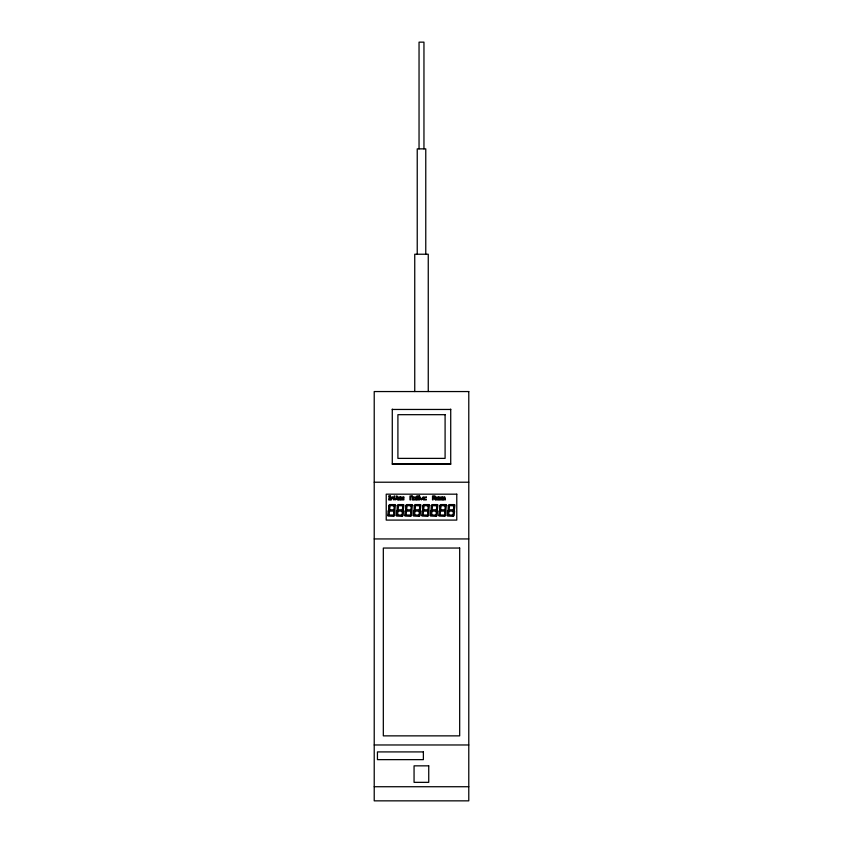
<?xml version="1.0" encoding="UTF-8"?>
<svg xmlns="http://www.w3.org/2000/svg" width="843" height="843" viewBox="0 0 843 843"><rect width="100%" height="100%" fill="white"/><g stroke="black" fill="none" stroke-linecap="round" stroke-linejoin="round"><path stroke-width="1.26" d="M392.28 409.456L450.72 409.456M392.28 463.956L450.72 463.956M374.218 482.217L468.782 482.217M374.218 538.94L468.782 538.94M374.218 744.97L468.782 744.97M374.218 786.73L468.782 786.73M450.72 409.108L450.72 464.303L392.28 464.303L392.28 409.108M428.255 391.552L428.255 254.228L414.745 254.228L414.745 391.552M425.768 254.228L425.768 148.863L417.232 148.863L417.232 254.228M423.955 148.863L423.955 42.15L419.045 42.15L419.045 148.863M388.212 510.942L387.78 515.178L389.139 514.694L389.455 511.596L388.212 510.942M388.728 505.726L388.602 510.289L389.677 509.309L389.993 506.211L388.728 505.726M393.702 511.596L393.723 516.316L394.619 515.505L395.082 510.942L393.702 511.596M394.271 505.884L393.934 509.309L394.819 510.289L395.399 504.873L394.893 504.588L394.271 505.884M396.716 510.942L396.284 515.178L397.643 514.694L397.959 511.596L396.716 510.942M397.232 505.726L397.106 510.289L398.181 509.309L398.497 506.211L397.232 505.726M402.206 511.596L402.227 516.316L403.123 515.505L403.576 510.942L402.206 511.596M402.775 505.884L402.438 509.309L403.323 510.289L403.902 504.873L403.397 504.588L402.775 505.884M405.209 510.942L404.788 515.178L406.147 514.694L406.452 511.596L405.209 510.942M405.736 505.726L405.609 510.289L406.684 509.309L407 506.211L405.736 505.726M410.71 511.596L410.72 516.316L411.626 515.505L412.079 510.942L410.71 511.596M411.279 505.884L410.941 509.309L411.816 510.289L412.406 504.873L411.9 504.588L411.279 505.884M413.713 510.942L413.291 515.178L414.651 514.694L414.956 511.596L413.713 510.942M414.24 505.726L414.113 510.289L415.188 509.309L415.494 506.211L414.24 505.726M419.213 511.596L419.224 516.316L420.13 515.505L420.583 510.942L419.213 511.596M419.782 505.884L419.435 509.309L420.32 510.289L420.91 504.873L420.404 504.588L419.782 505.884M422.217 510.942L421.795 515.178L423.154 514.694L423.46 511.596L422.217 510.942M422.743 505.726L422.606 510.289L423.692 509.309L423.997 506.211L422.743 505.726M427.717 511.596L427.728 516.316L428.634 515.505L429.087 510.942L427.717 511.596M428.286 505.884L427.938 509.309L428.824 510.289L429.414 504.873L428.908 504.588L428.286 505.884M430.72 510.942L430.299 515.178L431.648 514.694L431.964 511.596L430.72 510.942M431.247 505.726L431.11 510.289L432.196 509.309L432.501 506.211L431.247 505.726M436.21 511.596L436.231 516.316L437.127 515.505L437.591 510.942L436.21 511.596M436.79 505.884L436.442 509.309L437.327 510.289L437.907 504.873L437.412 504.588L436.79 505.884M439.224 510.942L438.803 515.178L440.151 514.694L440.467 511.596L439.224 510.942M439.751 505.726L439.614 510.289L440.699 509.309L441.005 506.211L439.751 505.726M444.714 511.596L444.735 516.316L445.631 515.505L446.095 510.942L444.714 511.596M445.294 505.884L444.946 509.309L445.831 510.289L446.411 504.873L445.915 504.588L445.294 505.884M447.728 510.942L447.296 515.178L448.655 514.694L448.971 511.596L447.728 510.942M448.244 505.726L448.118 510.289L449.193 509.309L449.509 506.211L448.244 505.726M453.218 511.596L453.239 516.316L454.135 515.505L454.598 510.942L453.218 511.596M453.797 505.884L453.45 509.309L454.335 510.289L454.914 504.873L454.409 504.588L453.797 505.884M394.566 504.588L393.944 505.884L388.781 505.4L389.677 504.588L394.566 504.588M403.07 504.588L402.448 505.884L397.285 505.4L398.181 504.588L403.07 504.588M411.574 504.588L410.952 505.884L405.789 505.4L406.684 504.588L411.574 504.588M420.077 504.588L419.456 505.884L414.292 505.4L415.188 504.588L420.077 504.588M428.581 504.588L427.959 505.884L422.786 505.4L423.692 504.588L428.581 504.588M437.085 504.588L436.463 505.884L431.289 505.4L432.196 504.588L437.085 504.588M445.589 504.588L444.967 505.884L439.793 505.4L440.699 504.588L445.589 504.588M454.082 504.588L453.46 505.884L448.297 505.4L449.193 504.588L454.082 504.588M396.495 498.94L394.809 498.94L394.809 495.979L394.25 495.979L394.25 499.182L394.967 499.899L397.064 499.182L397.064 495.979L396.495 495.979L396.495 498.94M422.385 498.371L421.542 499.214L420.141 497.096L420.141 498.624L421.416 499.899L422.954 498.624L422.954 497.096L422.385 498.371M434.767 497.254L433.081 497.655L433.081 496.538L434.767 496.538L434.767 497.254M435.325 497.475L435.325 499.899L434.387 498.224L433.081 498.224L433.081 499.899L432.512 499.899L432.512 495.979L435.051 495.979L435.325 497.475M389.635 509.804L388.908 510.447L389.498 511.1L393.755 511.1L394.471 510.447L393.881 509.804L389.635 509.804M398.138 509.804L397.411 510.447L398.001 511.1L402.259 511.1L402.975 510.447L402.385 509.804L398.138 509.804M406.632 509.804L405.915 510.447L406.505 511.1L410.762 511.1L411.479 510.447L410.889 509.804L406.632 509.804M415.135 509.804L414.419 510.447L415.009 511.1L419.256 511.1L419.983 510.447L419.392 509.804L415.135 509.804M423.639 509.804L422.923 510.447L423.513 511.1L427.759 511.1L428.486 510.447L427.896 509.804L423.639 509.804M432.143 509.804L431.426 510.447L432.016 511.1L436.263 511.1L436.98 510.447L436.4 509.804L432.143 509.804M440.647 509.804L439.93 510.447L440.52 511.1L444.767 511.1L445.483 510.447L444.893 509.804L440.647 509.804M449.15 509.804L448.423 510.447L449.013 511.1L453.271 511.1L453.987 510.447L453.397 509.804L449.15 509.804M389.108 515.02L387.748 515.505L387.98 516.032L393.396 516.316L393.038 515.02L389.108 515.02M397.611 515.02L396.252 515.505L396.484 516.032L401.9 516.316L401.531 515.02L397.611 515.02M406.115 515.02L404.756 515.505L404.988 516.032L410.393 516.316L410.035 515.02L406.115 515.02M414.619 515.02L413.26 515.505L413.491 516.032L418.897 516.316L418.539 515.02L414.619 515.02M423.123 515.02L421.763 515.505L421.995 516.032L427.401 516.316L427.043 515.02L423.123 515.02M431.616 515.02L430.267 515.505L430.499 516.032L435.905 516.316L435.546 515.02L431.616 515.02M440.12 515.02L438.76 515.505L439.003 516.032L444.409 516.316L444.05 515.02L440.12 515.02M448.624 515.02L447.264 515.505L447.496 516.032L452.912 516.316L452.554 515.02L448.624 515.02M468.782 391.552L374.218 391.552L374.218 800.85L468.782 800.85L468.782 391.552M445.093 414.682L397.907 414.682L397.907 458.381L445.093 458.381L445.093 414.682M456.78 494.177L386.22 494.177L386.22 520.089L456.78 520.089L456.78 494.177M390.309 495.979L388.623 495.979L389.181 496.538L388.623 499.899L390.309 499.899L389.74 499.341L390.309 495.979M412.101 495.979L410.004 495.979L410.004 499.899L410.573 499.899L410.573 496.538L412.259 496.938L412.259 499.899L412.817 499.899L412.817 496.696L412.101 495.979M419.572 495.979L416.758 495.979L416.758 498.224L419.013 498.224L419.013 499.341L416.758 499.341L416.758 499.899L419.572 499.899L419.572 497.655L417.317 497.655L417.317 496.538L419.572 496.538L419.572 495.979M392.964 497.096L390.867 497.096L390.867 499.899L391.437 499.899L391.437 497.655L392.712 497.655L393.681 499.899L392.964 497.096M400.436 497.096L397.622 497.096L397.622 498.782L399.877 498.782L397.622 499.899L400.436 499.899L400.436 498.224L398.191 498.224L400.436 497.096M403.818 497.096L401.005 497.096L401.005 499.899L403.818 499.899L403.818 499.341L401.563 499.341L401.563 498.782L403.818 498.782L403.818 497.096M416.2 497.096L413.386 497.096L413.386 499.899L416.2 499.899L416.2 497.096M426.326 497.096L423.513 497.096L423.513 499.899L426.326 499.899L426.326 499.341L424.071 499.341L424.071 497.655L426.326 497.655L426.326 497.096M438.708 497.096L435.894 497.096L435.894 499.899L438.708 499.899L438.708 497.096M442.08 497.096L439.266 497.096L439.266 497.655L441.521 497.655L441.521 498.224L439.266 498.224L439.266 499.899L442.08 499.899L442.08 497.096M444.746 497.096L442.649 497.096L442.649 499.899L443.207 499.899L443.207 497.655L443.776 497.655L443.776 499.899L444.335 499.899L444.335 497.655L445.462 499.899L444.746 497.096M403.249 497.655L401.563 497.655L401.563 498.224L403.249 498.224L403.249 497.655M415.631 497.655L413.945 497.655L413.945 499.341L415.631 499.341L415.631 497.655M438.149 497.655L436.453 497.655L436.453 499.341L438.149 499.341L438.149 497.655M441.521 498.782L439.835 498.782L439.835 499.341L441.521 499.341L441.521 498.782M459.677 548.045L383.323 548.045L383.323 735.865L459.677 735.865L459.677 548.045M423.376 751.914L377.443 751.914L377.443 759.638L423.376 759.638L423.376 751.914M428.739 765.844L414.061 765.844L414.061 782.346L428.739 782.346L428.739 765.844"/></g></svg>
